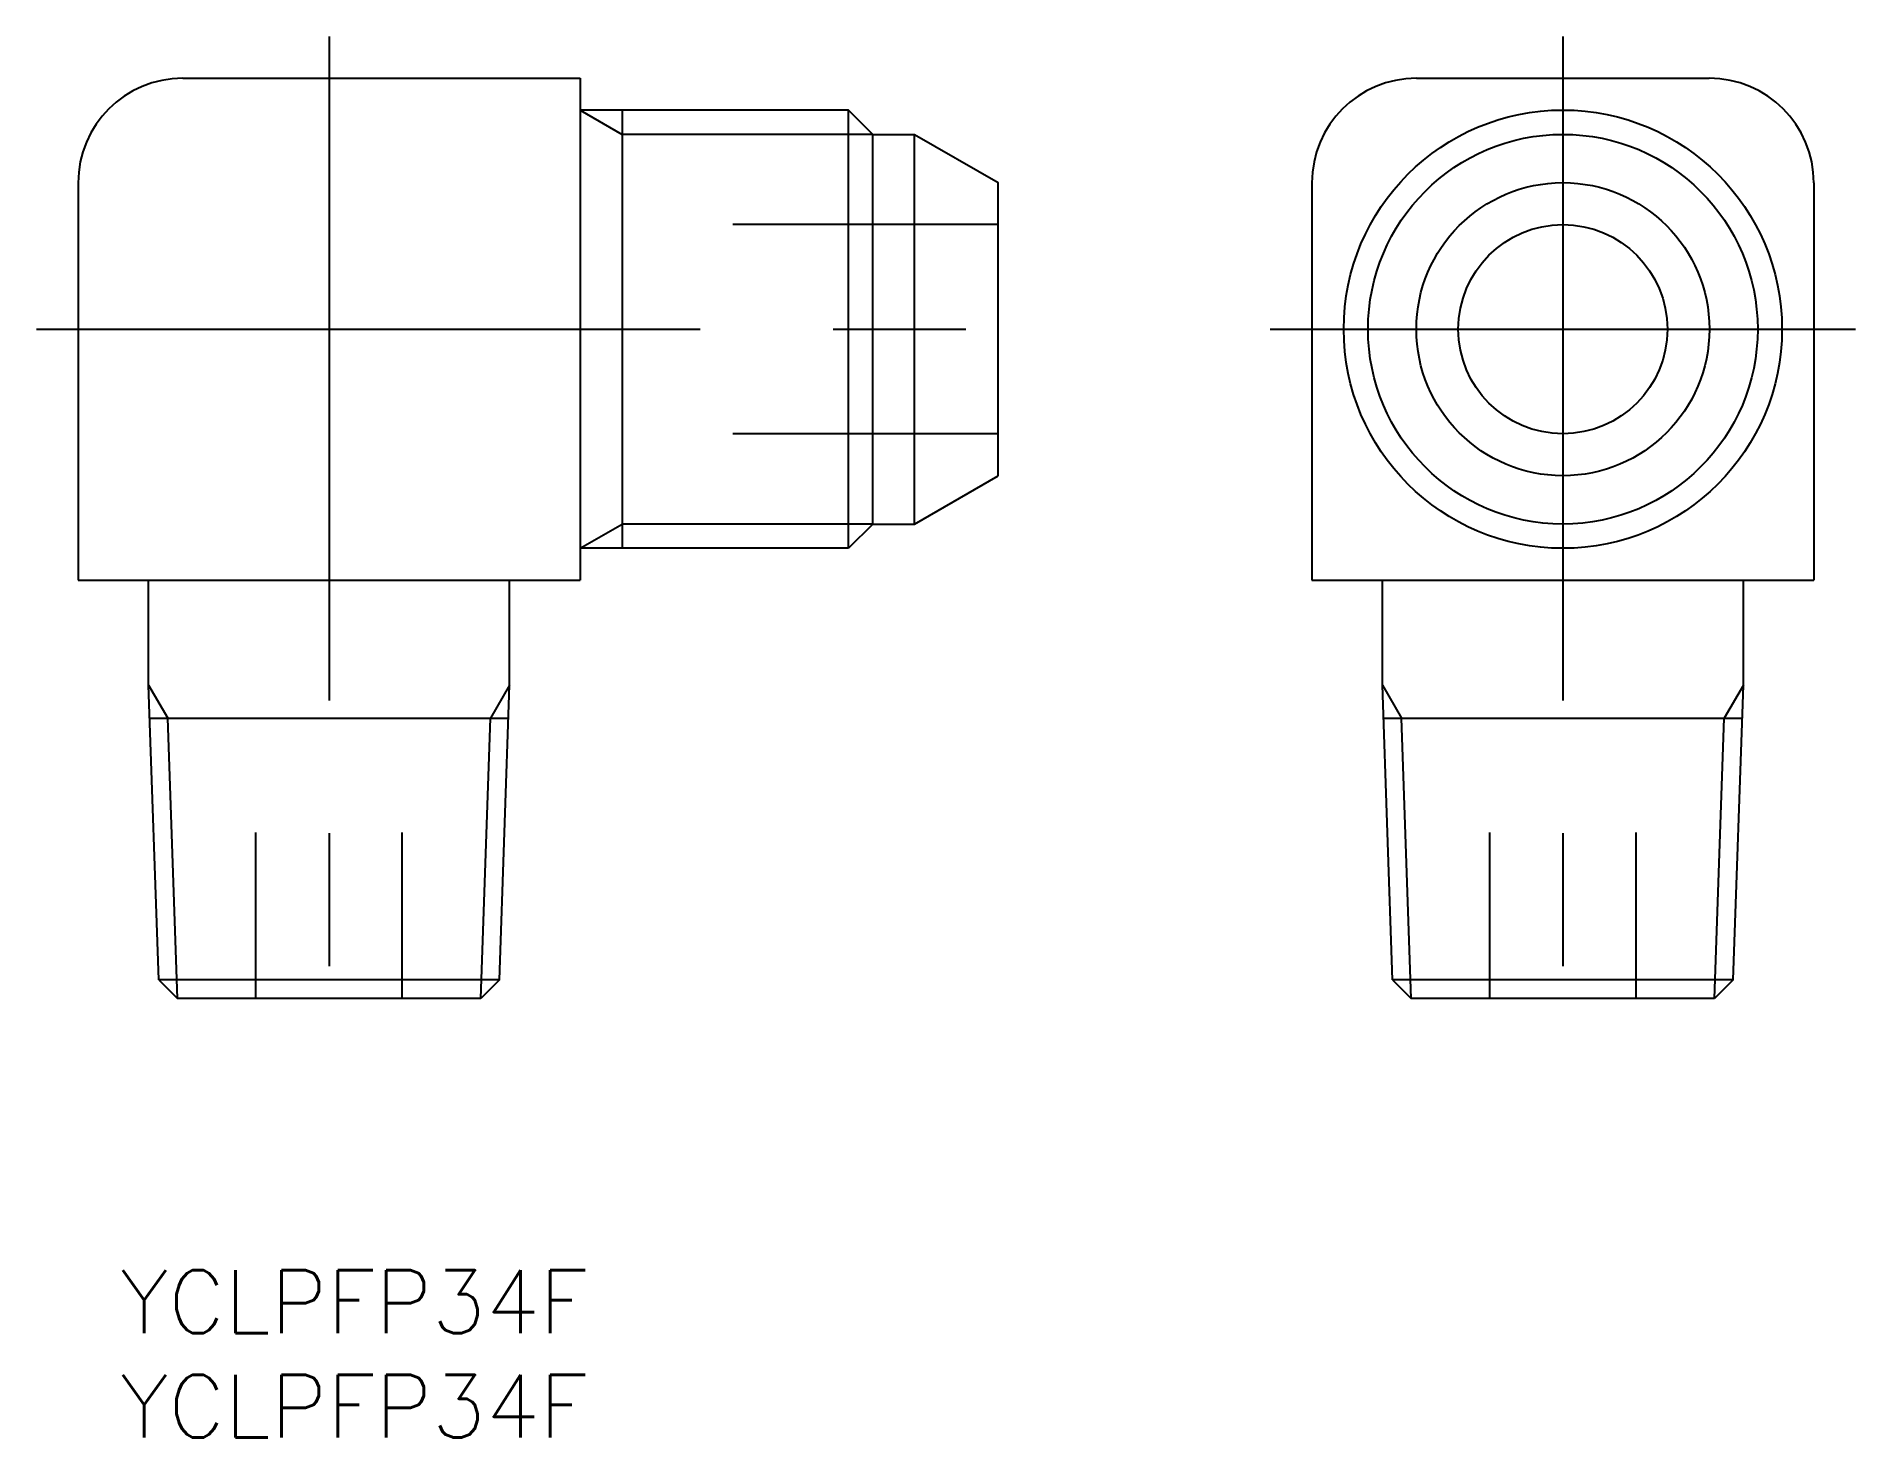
# Model space of a CAD drawing. Extents: x -14 to 73, y -53 to 14.
import ezdxf

# ---------------------------------------------------------------- set-up
doc = ezdxf.new("R2010")
doc.units = 0
doc.linetypes.add('CENTER', pattern=[50.8, 31.75, -6.35, 6.35, -6.35])
doc.linetypes.add('DASHED', pattern=[19.05, 12.7, -6.35])
doc.layers.get('0').update_dxf_attribs({"linetype": 'CONTINUOUS'})
doc.layers.add('CENTER', color=1, linetype='CENTER')
doc.styles.get("Standard").update_dxf_attribs({"font": 'txt.shx', "height": 3, "bigfont": 'bigfont.shx'})

msp = doc.modelspace()

# ---------------------------------------------------------------- linework, layer by layer
at = {"color": 7, "linetype": 'CONTINUOUS'}
for p, q in [((-7, 12), (12, 12)), ((12, 12), (12, -12)), ((52, 12), (66, 12)), ((24.838, 10.478), (12, 10.478)), ((14.013, 10.478), (14.013, -10.477)), ((24.838, -10.477), (24.838, 10.478)), ((26, 9.315), (24.838, 10.478)), ((26, -9.316), (26, 9.315)), ((26, 9.315), (28, 9.315)), ((28, -9.316), (28, 9.315)), ((28, 9.315), (32, 7.006)), ((-12, 7), (-12, -12)), ((32, -7.006), (32, 7.006)), ((47, 7), (47, -12)), ((71, 7), (71, -12)), ((28, -9.316), (32, -7.006)), ((26, -9.316), (24.838, -10.477)), ((26, -9.316), (28, -9.316)), ((24.838, -10.477), (12, -10.477)), ((-12, -12), (12, -12)), ((-8.633, -17.014), (-8.633, -12)), ((8.633, -17.014), (8.633, -12)), ((47, -12), (71, -12)), ((50.367, -17.014), (50.367, -12)), ((67.633, -17.014), (67.633, -12)), ((-8.14, -31.113), (-8.633, -17.014)), ((8.14, -31.113), (8.633, -17.014)), ((50.86, -31.113), (50.367, -17.014)), ((67.14, -31.113), (67.633, -17.014)), ((-8.577, -18.592), (8.577, -18.592)), ((50.423, -18.592), (67.577, -18.592)), ((8.14, -31.113), (-8.14, -31.113)), ((-8.14, -31.113), (-7.253, -32)), ((8.14, -31.113), (7.253, -32)), ((67.14, -31.113), (50.86, -31.113)), ((50.86, -31.113), (51.747, -32)), ((67.14, -31.113), (66.253, -32)), ((7.253, -32), (-7.253, -32)), ((66.253, -32), (51.747, -32))]:
    msp.add_line(p, q, dxfattribs=at)
at = {"color": 3, "linetype": 'CONTINUOUS'}
for p, q in [((12, 10.478), (14.013, 9.315)), ((26, 9.315), (14.013, 9.315)), ((12, -10.477), (14.013, -9.316)), ((26, -9.316), (14.013, -9.316)), ((-8.633, -17.014), (-7.721, -18.592)), ((8.633, -17.014), (7.721, -18.592)), ((50.367, -17.014), (51.279, -18.592)), ((67.633, -17.014), (66.721, -18.592)), ((-7.253, -32), (-7.721, -18.592)), ((7.253, -32), (7.721, -18.592)), ((51.747, -32), (51.279, -18.592)), ((66.253, -32), (66.721, -18.592))]:
    msp.add_line(p, q, dxfattribs=at)
at = {"color": 3, "linetype": 'DASHED'}
for p, q in [((32, 5), (18.419, 5)), ((32, -5), (18.419, -5)), ((-3.5, -32), (-3.5, -24.064)), ((3.5, -32), (3.5, -24.064)), ((55.5, -32), (55.5, -24.064)), ((62.5, -32), (62.5, -24.064))]:
    msp.add_line(p, q, dxfattribs=at)
at = {"color": 7, "linetype": 'CONTINUOUS'}
for radius in [10.478, 9.316, 7.006, 5]:
    msp.add_circle((59, 0), radius, dxfattribs=at)
for centre, start, end in [((-7, 7), 90, 180), ((52, 7), 90, 180), ((66, 7), 0, 90)]:
    msp.add_arc(centre, 5, start, end, dxfattribs=at)
at = {"layer": 'CENTER', "color": 1, "linetype": 'CENTER'}
for p, q in [((0, 14), (0, -34)), ((59, 14), (59, -34)), ((-14, 0), (34, 0)), ((45, 0), (73, 0))]:
    msp.add_line(p, q, dxfattribs=at)

# ---------------------------------------------------------------- texts
at = {"color": 7, "linetype": 'CONTINUOUS'}
for p in [(-10, -48), (-10, -53)]:
    msp.add_text('YCLPFP34F', height=3, dxfattribs=at).set_placement(p)

doc.saveas('drawing.dxf')
